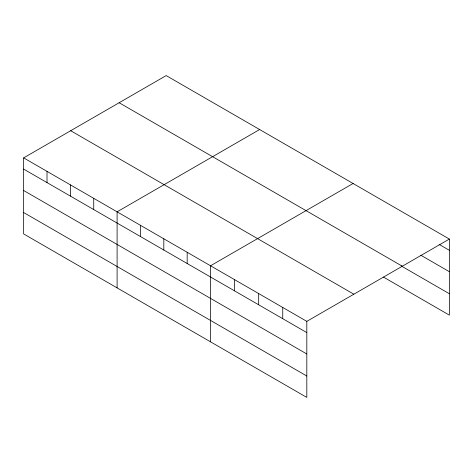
<?xml version="1.0" encoding="UTF-8"?>
<svg xmlns="http://www.w3.org/2000/svg" width="473" height="473" viewBox="0 0 473 473"><rect width="100%" height="100%" fill="white"/><g stroke="black" fill="none" stroke-linecap="round" stroke-linejoin="round"><path stroke-width="0.71" d="M23.65 157.876L306.817 321.362L306.817 397.415L23.65 233.934L23.65 157.876L166.183 75.585L449.35 239.066L449.35 315.124L383.479 277.095M259.63 129.531L117.097 211.827L117.097 287.88M353.077 183.483L210.538 265.773L210.538 341.831M306.817 321.362L449.35 239.066M439.216 244.446L449.35 250.3M420.846 255.237L449.35 271.691M119.149 102.742L402.316 266.222M401.21 265.938L449.35 293.733M70.684 130.719L353.851 294.206M23.65 169.103L306.817 332.59M23.65 190.501L306.817 353.981M23.65 212.537L306.817 376.023M282.748 307.462L282.748 318.696M258.678 293.567L258.678 304.795M234.608 279.673L234.608 290.901M187.178 252.286L187.178 263.514M163.818 238.8L163.818 250.028M140.457 225.314L140.457 236.541M93.731 198.341L93.731 209.569M70.371 184.848L70.371 196.082M47.01 171.362L47.01 182.59"/></g></svg>
